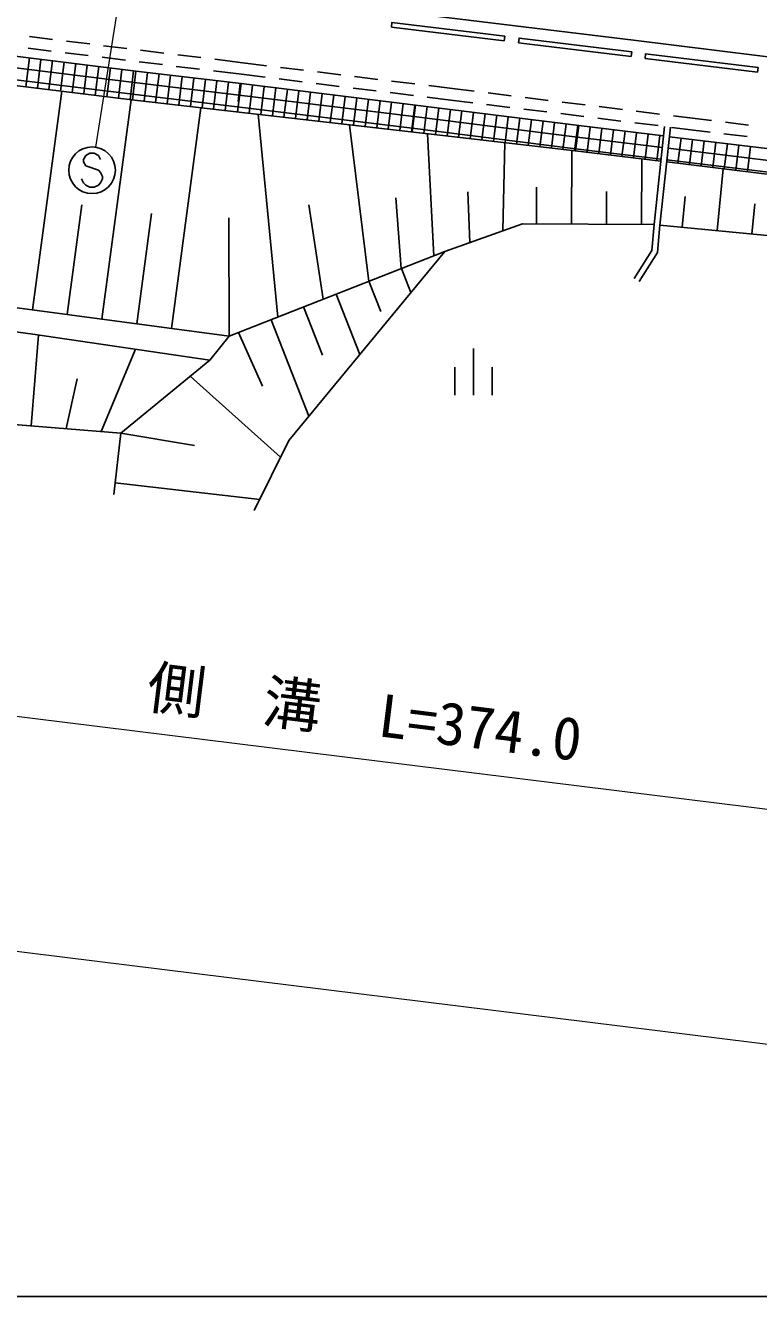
# Model space of a CAD drawing. Units: millimetres, scale not verified. Extents: x 40000 to 680000, y 20000 to 380000.
# Drawn here: x 306304 to 337714, y 205000 to 259477 of the extents above; entities that cross this region are included whole.
import ezdxf
from ezdxf.enums import TextEntityAlignment as Align

# ---------------------------------------------------------------- set-up
doc = ezdxf.new("R2010")
doc.units = ezdxf.units.MM
doc.header["$LTSCALE"] = 1000
for name, color, linetype, lineweight in [('M-BGD', 7, 'Continuous', 25), ('M-STR-HTXT', 7, 'Continuous', 13), ('M-STR-STRC', 7, 'Continuous', 25), ('M-TTL-BAND', 7, 'Continuous', 25)]:
    doc.layers.add(name, color=color, linetype=linetype, lineweight=lineweight)
doc.styles.add('ＭＳ ゴシック', font='')
doc.styles.get('ＭＳ ゴシック').set_extended_font_data('MS Gothic')

msp = doc.modelspace()

# ---------------------------------------------------------------- linework, layer by layer
at = {"layer": 'M-BGD'}
for p, q in [((326814, 258811), (321985, 259404)), ((294988, 259005), (310963, 257024)), ((306477, 258998), (307469, 258876)), ((308065, 258803), (309057, 258681)), ((326838, 259010), (326814, 258811)), ((294916, 258510), (310891, 256529)), ((307408, 258380), (306416, 258502)), ((308996, 258185), (308004, 258307)), ((309653, 258608), (310645, 258487)), ((311241, 258414), (312233, 258292)), ((332259, 258140), (327431, 258735)), ((332283, 258339), (332259, 258140)), ((306472, 258085), (306318, 256846)), ((306968, 258023), (306815, 256786)), ((307464, 257962), (307311, 256725)), ((307960, 257900), (307807, 256665)), ((308457, 257839), (308304, 256604)), ((308953, 257777), (308800, 256543)), ((309449, 257716), (309296, 256483)), ((310585, 257990), (309592, 258112)), ((312173, 257796), (311180, 257917)), ((313761, 257601), (312768, 257723)), ((312829, 258219), (313822, 258097)), ((314417, 258024), (315617, 257877)), ((315617, 257877), (316634, 257752)), ((317229, 257679), (318222, 257557)), ((337671, 257479), (332853, 258065)), ((337695, 257678), (337671, 257479)), ((309945, 257654), (309793, 256422)), ((310441, 257592), (310289, 256361)), ((310938, 257531), (310785, 256301)), ((311035, 257519), (310888, 256288)), ((311532, 257460), (311385, 256231)), ((312028, 257400), (311882, 256174)), ((312525, 257341), (312379, 256117)), ((313021, 257282), (312875, 256060)), ((313518, 257222), (313372, 256003)), ((314014, 257163), (313869, 255946)), ((315556, 257381), (314356, 257528)), ((315556, 257381), (316573, 257256)), ((317168, 257182), (318161, 257060)), ((318817, 257483), (319810, 257361)), ((320405, 257288), (321398, 257166)), ((306610, 247282), (307863, 256658)), ((310963, 257024), (315458, 256487)), ((314511, 257104), (314366, 255889)), ((315007, 257045), (314862, 255832)), ((315541, 256981), (315393, 255771)), ((315504, 256985), (315412, 256217)), ((316038, 256920), (315890, 255714)), ((316534, 256859), (316386, 255657)), ((317030, 256798), (316883, 255600)), ((317527, 256737), (317380, 255543)), ((318023, 256676), (317877, 255486)), ((318519, 256615), (318373, 255429)), ((318756, 256987), (319749, 256865)), ((320344, 256792), (321337, 256670)), ((321932, 256596), (322925, 256474)), ((321993, 257093), (322986, 256971)), ((323581, 256897), (324598, 256772)), ((324598, 256772), (325528, 256657)), ((309583, 246885), (310841, 256294)), ((310891, 256529), (315374, 255994)), ((315458, 256487), (322951, 255567)), ((319015, 256554), (318870, 255371)), ((319512, 256493), (319367, 255314)), ((320008, 256432), (319864, 255257)), ((320504, 256371), (320360, 255200)), ((321000, 256310), (320857, 255143)), ((321497, 256249), (321354, 255086)), ((321993, 256188), (321851, 255029)), ((322489, 256127), (322347, 254972)), ((322985, 256066), (322844, 254915)), ((323023, 256061), (322878, 254911)), ((323520, 256401), (324537, 256276)), ((324537, 256276), (325467, 256161)), ((326063, 256088), (327055, 255965)), ((326124, 256584), (327116, 256461)), ((327712, 256388), (328704, 256265)), ((329300, 256192), (330292, 256069)), ((312557, 246488), (313821, 255951)), ((315374, 255994), (322878, 255072)), ((317122, 246977), (316282, 255669)), ((322951, 255567), (329940, 254687)), ((323519, 255999), (323375, 254854)), ((324015, 255937), (323872, 254797)), ((324511, 255874), (324368, 254740)), ((325007, 255812), (324865, 254682)), ((325503, 255749), (325362, 254625)), ((325999, 255687), (325858, 254567)), ((326495, 255624), (326355, 254510)), ((326992, 255562), (326852, 254452)), ((327488, 255500), (327349, 254395)), ((327651, 255892), (328643, 255769)), ((329239, 255696), (330231, 255573)), ((330827, 255500), (331819, 255377)), ((330888, 255996), (331880, 255873)), ((332476, 255800), (333468, 255677)), ((334064, 255604), (334994, 255489)), ((321012, 248508), (320185, 255220)), ((322878, 255072), (329871, 254192)), ((327984, 255437), (327845, 254337)), ((328480, 255375), (328342, 254280)), ((328976, 255312), (328839, 254222)), ((329472, 255250), (329335, 254164)), ((329968, 255188), (329832, 254107)), ((330010, 255182), (329878, 254101)), ((330506, 255122), (330374, 254041)), ((331002, 255061), (330871, 253981)), ((331499, 255001), (331367, 253920)), ((332415, 255304), (333407, 255181)), ((334003, 255107), (334933, 254993)), ((334933, 254993), (335636, 254906)), ((334994, 255489), (335697, 255402)), ((336293, 255329), (337285, 255206)), ((323803, 249606), (323524, 254837)), ((326751, 250669), (326846, 254453)), ((329940, 254687), (333594, 254242)), ((331995, 254940), (331863, 253860)), ((332491, 254880), (332360, 253799)), ((332988, 254819), (332856, 253739)), ((333484, 254759), (333352, 253679)), ((334392, 254648), (334260, 253568)), ((334888, 254588), (334756, 253508)), ((335384, 254527), (335253, 253447)), ((335881, 254467), (335749, 253387)), ((336232, 254833), (337224, 254710)), ((329699, 250961), (329715, 254120)), ((329871, 254192), (333541, 253745)), ((333842, 254212), (340373, 253416)), ((336377, 254406), (336245, 253327)), ((336873, 254346), (336742, 253266)), ((337370, 254285), (337238, 253206)), ((332699, 250946), (332713, 253756)), ((333789, 253714), (340293, 252922)), ((335936, 250683), (336192, 253333)), ((325337, 250168), (325255, 252343)), ((328199, 250969), (328207, 252548)), ((331199, 250954), (331206, 252359)), ((308096, 247084), (308725, 251788)), ((319061, 247740), (318450, 251792)), ((322408, 249057), (322180, 252088)), ((334443, 250827), (334571, 252152)), ((337429, 250538), (337554, 251827)), ((311070, 246686), (311702, 251418)), ((315035, 246156), (315019, 251226)), ((324269, 249789), (315035, 246156)), ((322412, 249059), (322817, 248028)), ((321016, 248510), (321524, 247219)), ((319620, 247960), (320635, 245380)), ((318224, 247411), (319037, 245346)), ((316829, 246862), (318453, 242732)), ((315433, 246313), (316465, 244021)), ((306552, 242318), (306869, 246209)), ((309542, 242074), (311017, 245597)), ((325498, 245635), (325498, 243635)), ((314198, 245127), (310391, 242005)), ((324698, 244835), (324698, 243635)), ((326298, 244835), (326298, 243635)), ((308047, 242196), (308517, 244326)), ((313369, 244447), (317239, 240972)), ((310391, 242005), (313548, 241480)), ((317593, 241688), (316111, 238690)), ((310144, 239870), (316341, 239155))]:
    msp.add_line(p, q, dxfattribs=at)
for points in [[(286967, 260478), (295059, 259500), (311035, 257519), (315541, 256981)], [(315337, 255777), (310857, 256292), (294878, 258245), (294160, 258505), (286984, 259380), (286967, 260478)], [(326838, 259010), (322009, 259603), (321985, 259404)], [(332283, 258339), (327455, 258934), (327431, 258735)], [(286397, 254121), (286425, 253570), (288738, 253459), (289727, 252937), (291532, 252006), (294050, 249021), (296195, 248400), (304871, 247515), (315035, 246156), (314198, 245127), (306623, 246245), (299668, 247186), (296079, 247443), (293948, 247924), (292868, 248909), (290904, 251408), (288443, 252417), (286239, 252792), (278947, 253895), (269678, 255125), (259789, 256390), (255568, 257033), (255900, 258505)], [(337695, 257678), (332877, 258264), (332853, 258065)], [(315541, 256981), (323023, 256061), (330010, 255182), (333647, 254739)], [(315337, 255777), (324562, 254717), (329859, 254104), (333532, 253657)], [(333690, 255146), (333242, 250943), (333142, 249828), (332385, 248635)], [(333939, 255115), (333491, 250919), (333386, 249745), (332596, 248501)], [(333895, 254709), (340453, 253910), (350171, 252706)], [(333780, 253627), (340279, 252836), (350043, 251582), (350171, 252706)], [(333242, 250943), (327605, 250972), (324269, 249789), (317593, 241688)], [(333491, 250919), (341659, 250130), (348358, 249293)], [(298043, 240930), (296191, 242956), (303163, 242594), (310391, 242005), (310087, 239374)]]:
    msp.add_lwpolyline(points, dxfattribs=at)
at = {"layer": 'M-STR-HTXT'}
for p, q in [((310323, 260705), (309312, 254264)), ((111951, 253918), (377284, 221032)), ((110721, 243994), (345485, 214897))]:
    msp.add_line(p, q, dxfattribs=at)
at = {"layer": 'M-STR-STRC'}
for p, q in [((308885, 253908), (308794, 253726)), ((309067, 253999), (308885, 253908)), ((309249, 253999), (309067, 253999)), ((309431, 253908), (309249, 253999)), ((309522, 253726), (309431, 253908)), ((308794, 253726), (308794, 253635)), ((308794, 253635), (308885, 253453)), ((308885, 253453), (309431, 253271)), ((308794, 252726), (308703, 252908)), ((309431, 253271), (309522, 253180)), ((309522, 253180), (309613, 252999)), ((309613, 252908), (309522, 252726)), ((309613, 252999), (309613, 252908)), ((308885, 252635), (308794, 252726)), ((309067, 252544), (308885, 252635)), ((309249, 252544), (309067, 252544)), ((309431, 252635), (309249, 252544)), ((309522, 252726), (309431, 252635))]:
    msp.add_line(p, q, dxfattribs=at)
msp.add_lwpolyline([(104189, 287082), (110247, 286366), (115673, 285695), (134165, 283388), (155352, 280749), (169325, 279018), (183841, 277198), (191692, 276225), (212861, 273593), (234591, 270906), (256292, 268210), (272584, 266207), (289450, 264121), (305141, 262189), (316020, 260848), (322109, 260093), (332358, 258839), (341341, 257732)], dxfattribs=at)
msp.add_circle((309158, 253271), 1000, dxfattribs=at)
at = {"layer": 'M-TTL-BAND'}
msp.add_line((40000, 205000), (579000, 205000), dxfattribs=at)

# ---------------------------------------------------------------- texts
at = {"layer": 'M-STR-HTXT', "style": 'ＭＳ ゴシック'}
msp.add_text('側\u3000溝\u3000L=374.0', height=1833, rotation=352.935, dxfattribs=at).set_placement((320655, 228554), align=Align.BOTTOM_CENTER)

doc.saveas('drawing.dxf')
